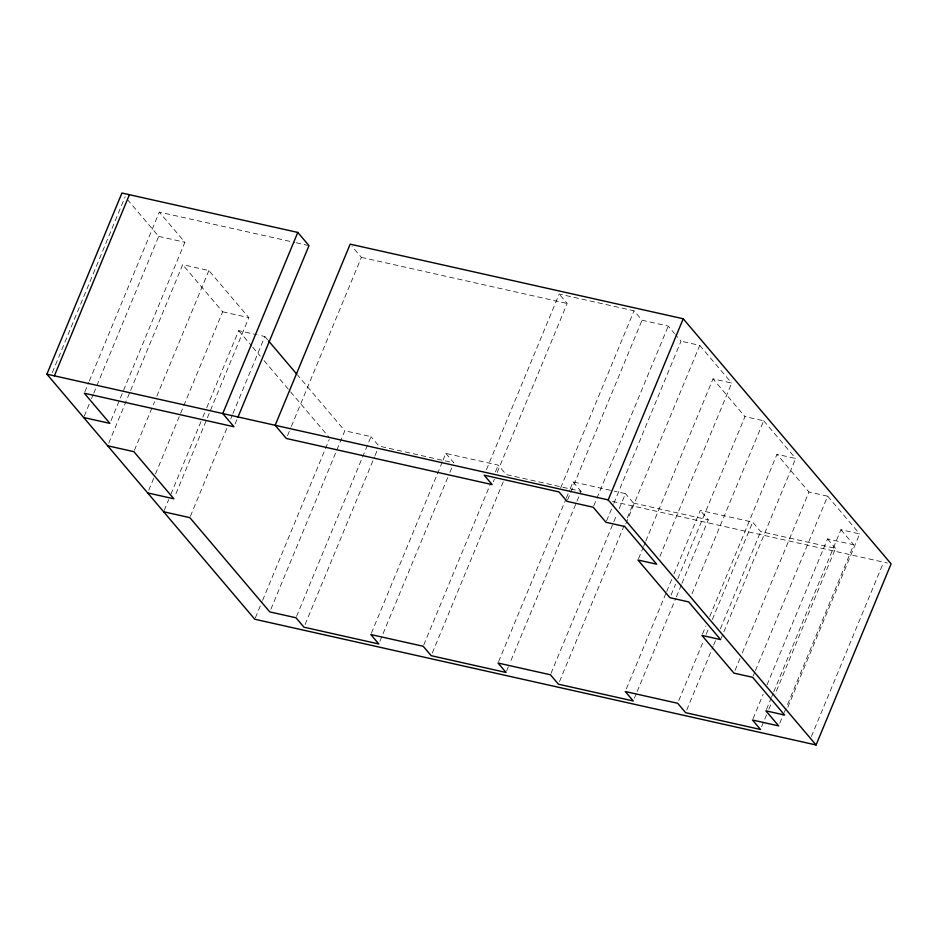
<?xml version="1.0" encoding="UTF-8"?>
<svg xmlns="http://www.w3.org/2000/svg" width="938" height="938" viewBox="0 0 938 938"><rect width="100%" height="100%" fill="white"/><g stroke="black" fill="none" stroke-linecap="round" stroke-linejoin="round"><path stroke-width="0.7" stroke-dasharray="4.69 3.52" d="M52.34 372.515L125.117 196.804M84.842 391.861L88.77 382.399M89.321 381.051L159.308 212.094L294.731 242.438M84.244 416.155L89.274 403.997M91.514 398.591L93.202 394.535M93.753 393.186L158.698 236.388L126.982 198.997M110.989 420.681L184.892 242.262L159.308 212.094M108.785 443.088L130.065 391.721M130.617 390.372L182.687 264.668L208.881 270.531L248.863 317.665L174.96 496.085M134.415 450.31L154.571 401.652M156.81 396.246L208.881 270.531M148.767 490.222L154.922 475.355M155.485 473.995L222.669 311.803L182.687 264.668M164.197 510.424L168.676 499.602M170.915 494.197L202.268 418.512M202.819 417.152L206.184 409.05M206.747 407.69L238.662 330.645L256.578 334.667M190.391 516.287L227.336 427.083M230.701 418.969L232.378 414.913M232.941 413.564L264.856 336.519L257.962 334.972M235.086 424.046L237.326 418.641M287.474 435.783L290.827 427.669M291.39 426.321L361.376 257.364L352.043 246.366M255.347 617.872L262.065 601.657M262.617 600.308L329.25 439.453M270.906 609.196L344.809 430.776L297.768 375.329M296.537 616.418L371.002 436.651L344.809 430.776M305.096 624.485L374.52 456.888M375.071 455.528L377.311 450.123M371.378 633.185L442.478 461.519M443.041 460.171L445.843 453.406L498.23 465.142L506.227 474.569L581.056 491.336L509.955 663.002M379.925 641.252L447.672 477.7M449.912 472.295L452.151 466.889M486.412 469.75L559.189 294.04L634.029 310.806L642.026 320.233L668.219 326.096L674.61 333.635M423.765 644.922L490.949 482.718M495.428 471.908L498.23 465.142M493.282 481.886L494.396 479.177M497.199 472.424L567.185 303.466L559.189 294.04M432.312 652.989L503.425 481.335M560.69 487.877L634.029 310.806M498.606 661.689L565.79 499.485M566.341 498.137L569.706 490.023M570.269 488.675L573.059 481.909L612.713 490.797M567.56 500.001L642.026 320.233M506.602 671.104L509.393 664.35M593.754 505.875L668.219 326.096M606.546 520.953L613.264 504.726M613.827 503.378L681.011 341.186L675.524 334.714M550.993 673.414L616.489 515.279M619.291 508.513L625.458 493.646L614.12 491.113M559.54 681.492L625.048 523.345M627.288 517.94L633.443 503.073L625.458 493.646M625.822 523.791L699.725 345.372L681.011 341.186M638.532 558.661L643.011 547.839M643.574 546.491L645.25 542.434M645.813 541.085L712.997 378.882L731.699 383.079L659.484 557.442M626.385 688.832L666.144 592.863M666.695 591.515L671.737 579.344M673.976 573.939L700.287 510.413L752.675 522.149L760.671 531.576L835.512 548.343L775.046 694.319M671.069 595.009L675.548 584.198M677.787 578.793L744.971 416.589L712.997 378.882M634.381 698.259L636.621 692.854M637.183 691.505L675.817 598.233M676.38 596.885L681.41 584.714M681.973 583.366L708.284 519.84L700.287 510.413M692.021 593.789L763.684 420.775L744.971 416.589M702.492 634.065L705.857 625.951M709.773 616.489L776.957 454.297L795.67 458.483L723.444 632.845M678.772 700.569L703.406 641.1M706.208 634.334L708.448 628.929M712.364 619.467L752.675 522.149M686.768 709.996L713.091 646.47M713.642 645.11L715.882 639.704M720.361 628.894L760.671 531.576M721.205 638.25L722.881 634.205M735.04 670.412L740.07 658.253M742.31 652.848L808.943 491.993L776.957 454.297M753.179 675.958L754.867 671.901M755.418 670.553L827.644 496.19L808.943 491.993M753.05 718.684L763.133 694.355M767.05 684.892L827.515 538.916L853.709 544.779L786.525 706.982M766.452 709.468L770.93 698.658M771.493 697.309L773.17 693.252M773.733 691.904L840.917 529.7L859.63 533.898L787.404 708.26M761.609 726.762L766.651 714.592M768.89 709.187L771.693 702.433M779.806 723.198L783.722 713.736M784.285 712.388L785.962 708.331M811.393 736.529L883.619 562.167M296.162 242.754L307.558 245.31M361.376 257.364L567.185 303.466M158.698 236.388L184.892 242.262M222.669 311.803L248.863 317.665M633.443 503.073L708.284 519.84M612.42 501.42L887.36 563.011M699.725 345.372L731.699 383.079M763.684 420.775L795.67 458.483M827.644 496.19L859.63 533.898M840.917 529.7L853.709 544.779M827.515 538.916L835.512 548.343M573.059 481.909L581.056 491.336M445.843 453.406L453.828 462.833L378.999 446.078L371.002 436.651M264.856 336.519L267.67 339.849M238.662 330.645L251.818 346.157M252.756 347.271L260.272 356.135M264.024 360.555L328.863 437.002"/><path stroke-width="1.41" d="M163.634 511.773L189.828 517.635L269.781 611.904L295.974 617.767L303.971 627.194L378.811 643.96L370.815 634.534L423.202 646.27L431.199 655.697L506.039 672.464L498.043 663.037L550.43 674.774L558.427 684.201L633.267 700.967L625.271 691.54L677.658 703.277L685.655 712.692L760.495 729.459L752.499 720.032L778.692 725.906L765.9 710.828L784.602 715.014L752.628 677.306L733.915 673.121L701.929 635.413L720.642 639.61L688.656 601.903L669.955 597.717L637.969 560.009L656.682 564.195L624.696 526.499L605.983 522.302L593.191 507.224L566.998 501.349L559.001 491.922L484.172 475.167L492.157 484.594L286.348 438.48L275.162 425.289L350.179 244.161L683.216 318.768L891.1 563.844L816.072 744.971L254.784 619.232L46.9 374.156L121.928 193.029L297.792 232.425L308.989 245.627L237.889 417.281M54.381 375.833L129.409 194.705M297.792 232.425L222.775 413.552L233.961 426.743L84.291 393.221L109.875 423.378L83.681 417.516M816.072 744.971L608.199 499.895L683.216 318.768M46.9 374.156L608.199 499.895M107.671 445.796L133.864 451.659L173.835 498.793L147.641 492.919M268.608 340.951L296.83 374.227"/></g></svg>
